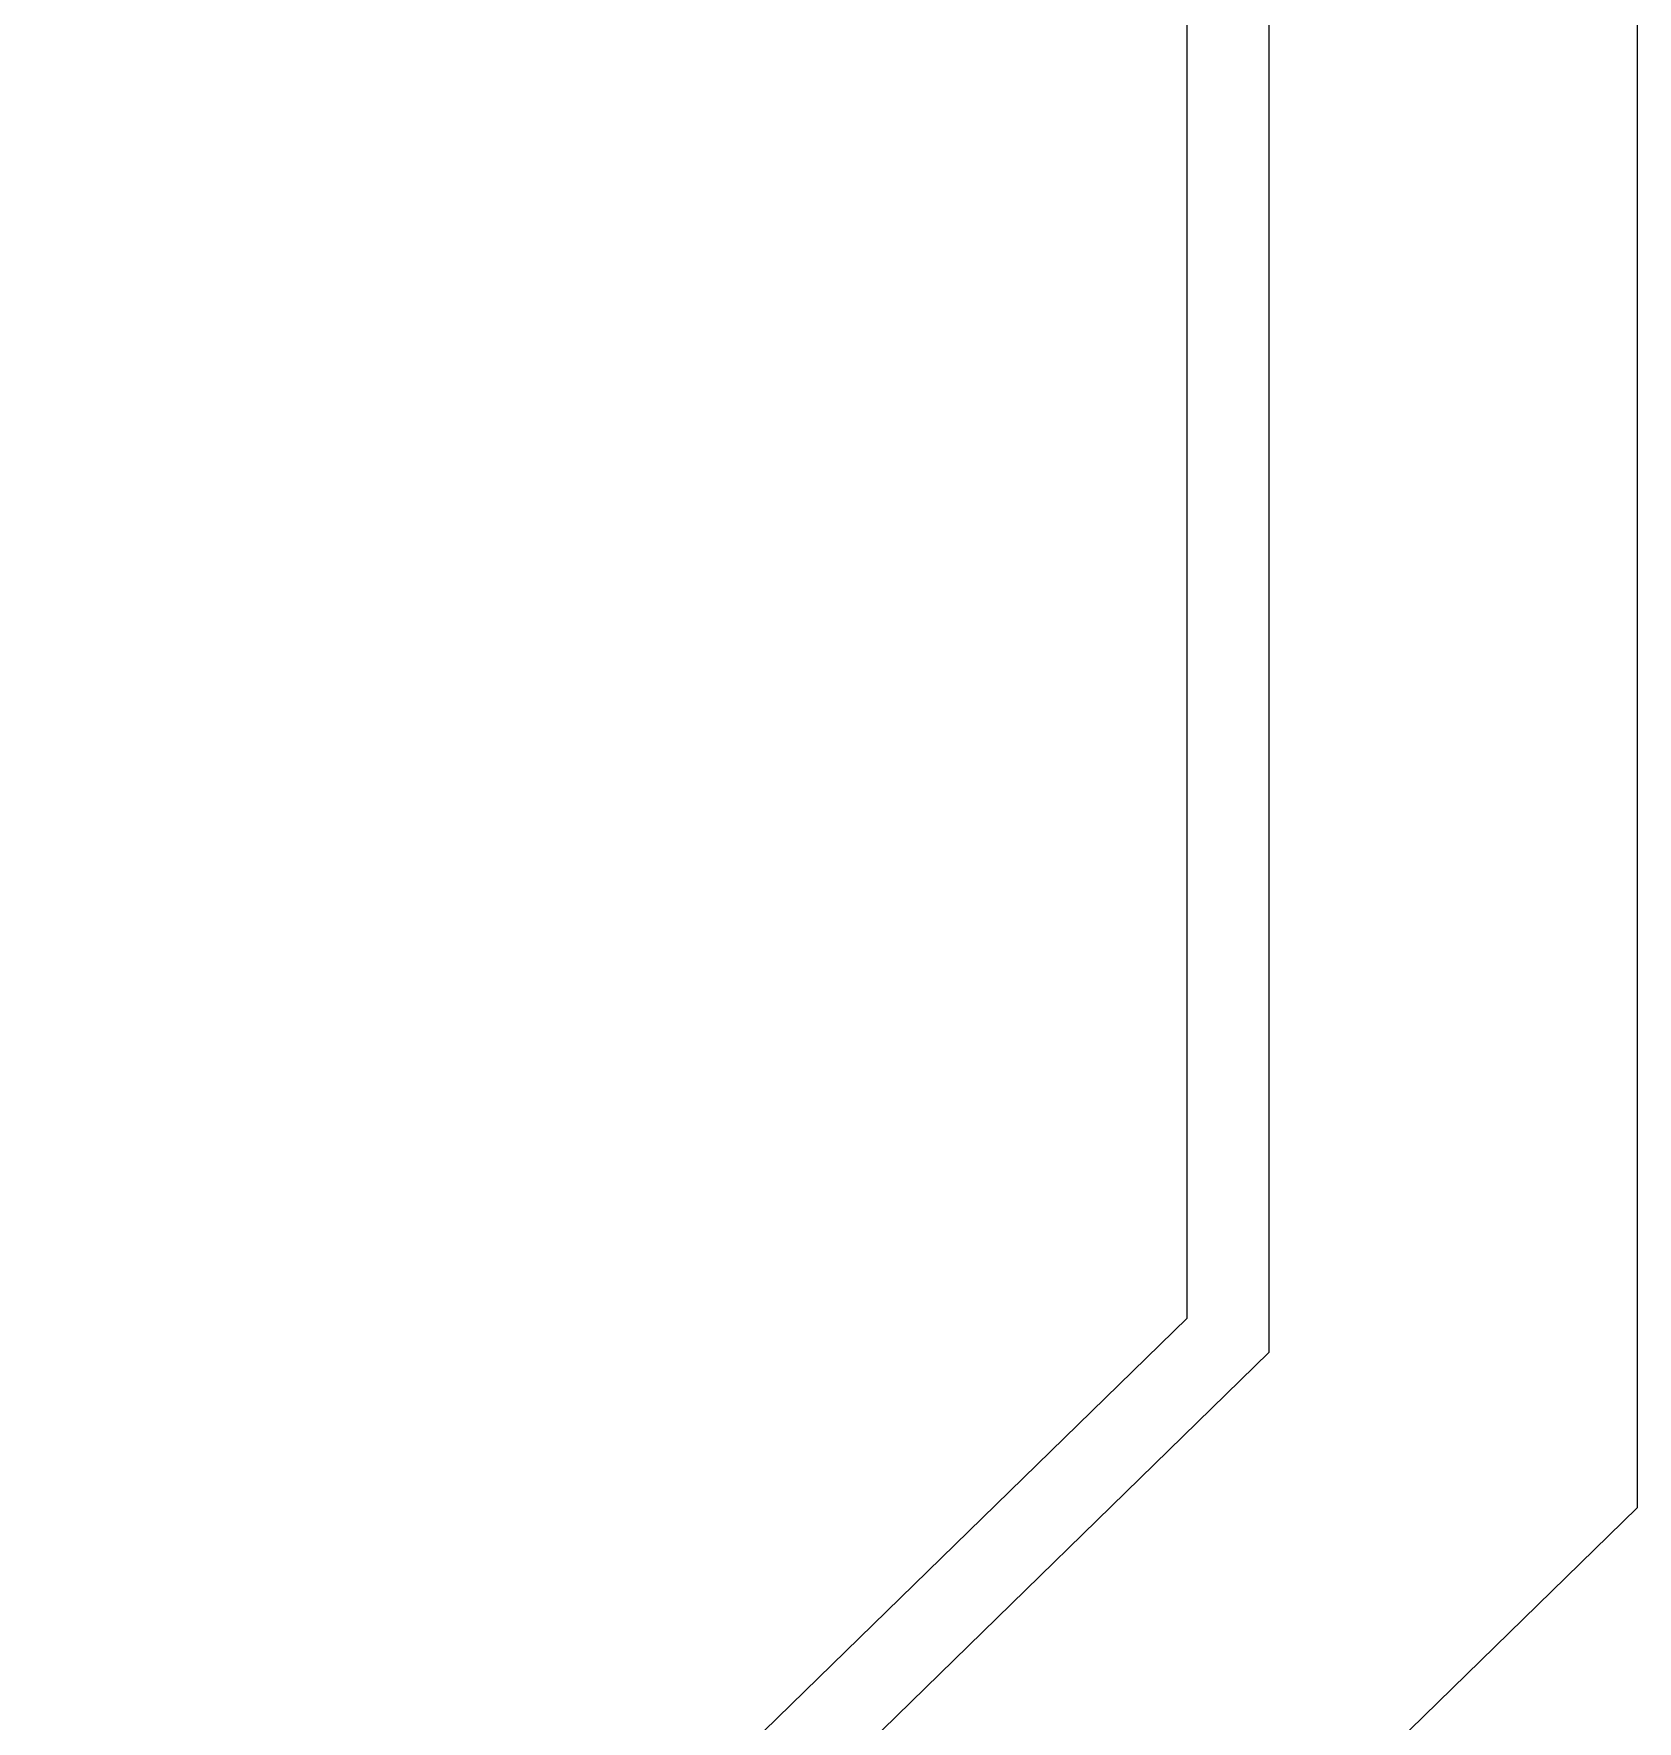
# Model space of a CAD drawing. Extents: x 11477420 to 23072185, y -28506554 to -14238804.
# Drawn here: x 11572980.2 to 11573176.1, y -14255907 to -14255700.8 of the extents above; entities that cross this region are included whole.
import ezdxf

# ---------------------------------------------------------------- set-up
doc = ezdxf.new("R2010")
doc.units = 0
doc.header["$LTSCALE"] = 50
doc.header["$MEASUREMENT"] = 0
doc.layers.get('0').update_dxf_attribs({"linetype": 'CONTINUOUS'})
doc.layers.add('C-WIN', color=4, linetype='CONTINUOUS')

# ---------------------------------------------------------------- blocks, each defined once
blk = doc.blocks.new('flooor')
at = {"layer": 'C-WIN', "ltscale": 30}
for p, q in [((11512534.8, -14179836.8), (11512534.8, -14185338.23)), ((11512241.23, -14185547.87), (11512479.8, -14185315.05)), ((11512489.8, -14185319.26), (11512248.21, -14185555.03)), ((11512534.8, -14185338.23), (11509298.22, -14188496.8))]:
    blk.add_line(p, q, dxfattribs=at)
for points in [[(11512479.8, -14185315.05), (11512479.8, -14184371.09)], [(11512489.8, -14184371.09), (11512489.8, -14185319.26)]]:
    blk.add_lwpolyline(points, dxfattribs=at)

msp = doc.modelspace()

# ---------------------------------------------------------------- block references
msp.add_blockref('flooor', (60641.27, -70542.64))

doc.saveas('drawing.dxf')
